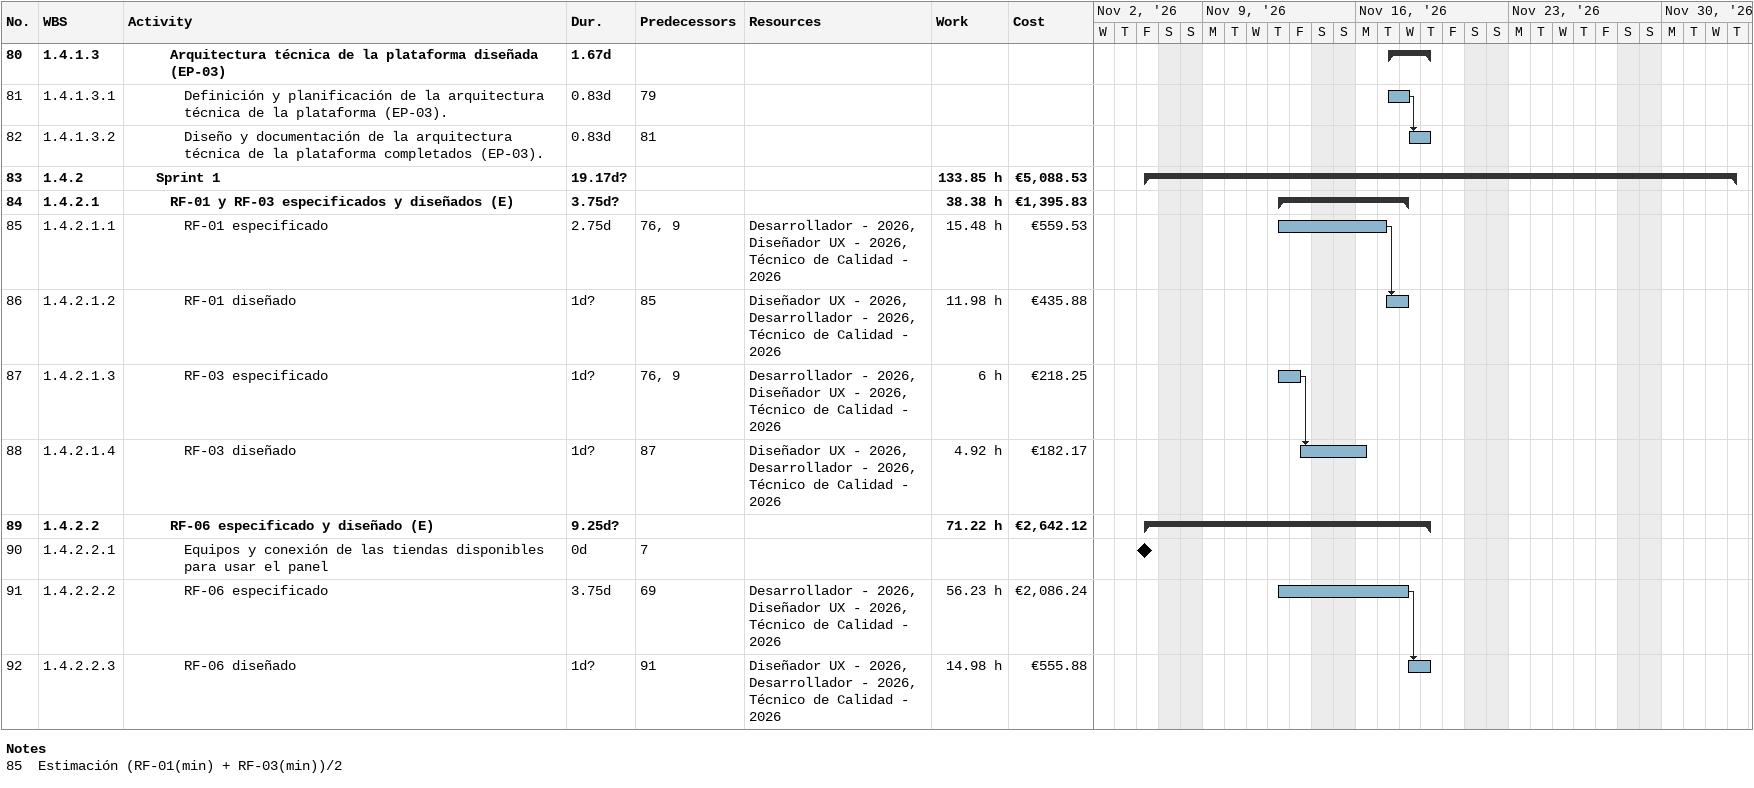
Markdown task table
| ID | WBS | Task | Duration | Start | Finish | Predecessors | Resources | Work (h) | Cost (€) |
|---|---|---|---|---|---|---|---|---|---|
| 80 | 1.4.1.3 | **Arquitectura técnica de la plataforma diseñada (EP-03)** | 1.67d | 2026-11-17 | 2026-11-19 |  |  |  |  |
| 81 | 1.4.1.3.1 | Definición y planificación de la arquitectura técnica de la plataforma (EP-03). | 0.83d | 2026-11-17 | 2026-11-18 | 79 |  |  |  |
| 82 | 1.4.1.3.2 | Diseño y documentación de la arquitectura técnica de la plataforma completados (EP-03). | 0.83d | 2026-11-18 | 2026-11-19 | 81 |  |  |  |
| 83 | 1.4.2 | **Sprint 1** | 19.17d? | 2026-11-06 | 2026-12-03 |  |  | 133.85 | 5088.53 |
| 84 | 1.4.2.1 | **RF-01 y RF-03 especificados y diseñados (E)** | 3.75d? | 2026-11-12 | 2026-11-18 |  |  | 38.38 | 1395.83 |
| 85 | 1.4.2.1.1 | RF-01 especificado | 2.75d | 2026-11-12 | 2026-11-17 | 76, 9 | Desarrollador - 2026, Diseñador UX - 2026, Técnico de Calidad - 2026 | 15.48 | 559.53 |
| 86 | 1.4.2.1.2 | RF-01 diseñado | 1d? | 2026-11-17 | 2026-11-18 | 85 | Diseñador UX - 2026, Desarrollador - 2026, Técnico de Calidad - 2026 | 11.98 | 435.88 |
| 87 | 1.4.2.1.3 | RF-03 especificado | 1d? | 2026-11-12 | 2026-11-13 | 76, 9 | Desarrollador - 2026, Diseñador UX - 2026, Técnico de Calidad - 2026 | 6 | 218.25 |
| 88 | 1.4.2.1.4 | RF-03 diseñado | 1d? | 2026-11-13 | 2026-11-16 | 87 | Diseñador UX - 2026, Desarrollador - 2026, Técnico de Calidad - 2026 | 4.92 | 182.17 |
| 89 | 1.4.2.2 | **RF-06 especificado y diseñado (E)** | 9.25d? | 2026-11-06 | 2026-11-19 |  |  | 71.22 | 2642.12 |
| 90 | 1.4.2.2.1 | Equipos y conexión de las tiendas disponibles para usar el panel | 0d | 2026-11-06 | 2026-11-06 | 7 |  |  |  |
| 91 | 1.4.2.2.2 | RF-06 especificado | 3.75d | 2026-11-12 | 2026-11-18 | 69 | Desarrollador - 2026, Diseñador UX - 2026, Técnico de Calidad - 2026 | 56.23 | 2086.24 |
| 92 | 1.4.2.2.3 | RF-06 diseñado | 1d? | 2026-11-18 | 2026-11-19 | 91 | Diseñador UX - 2026, Desarrollador - 2026, Técnico de Calidad - 2026 | 14.98 | 555.88 |

Notes
- 85: Estimación (RF-01(min) + RF-03(min))/2
